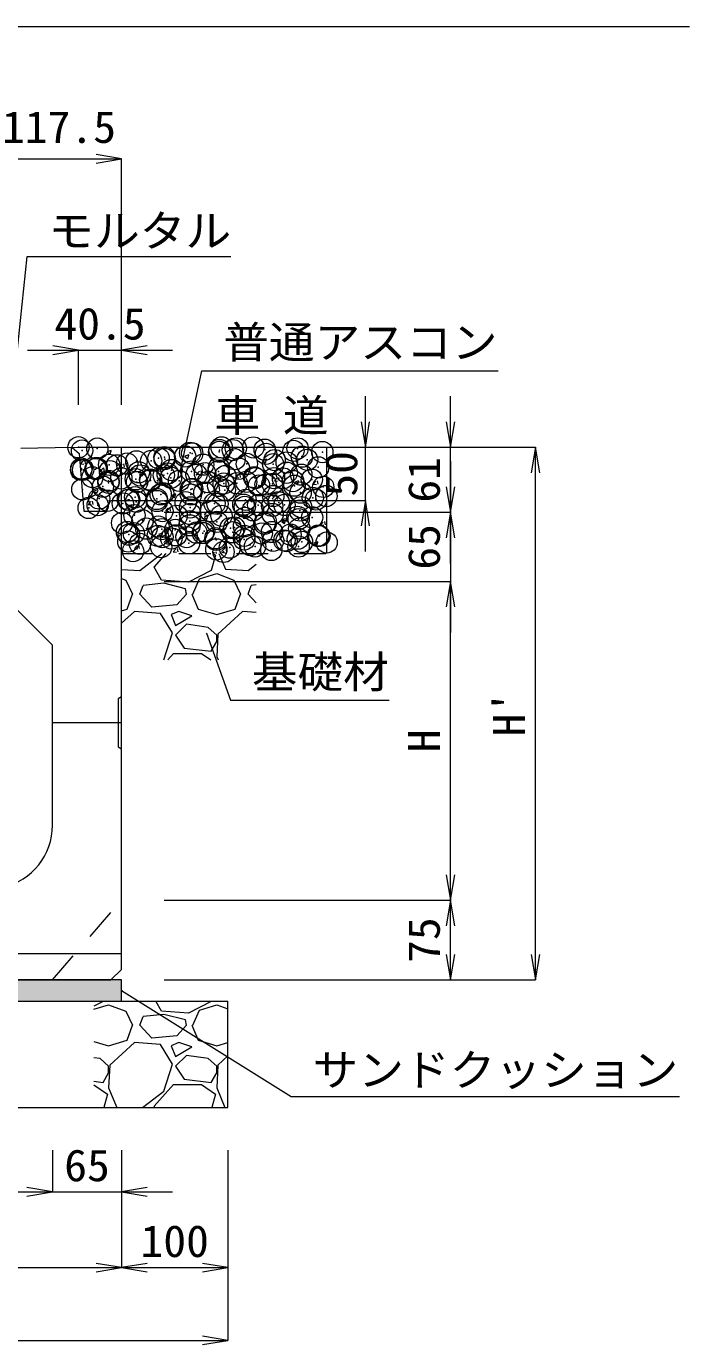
# Model space of a CAD drawing. Units: millimetres at full size. Extents: x 164402 to 209100, y 872507 to 885397.
# Drawn here: x 192906 to 193530, y 875664 to 876905 of the extents above; entities that cross this region are included whole.
import ezdxf
from ezdxf.enums import TextEntityAlignment as Align

# ---------------------------------------------------------------- set-up
doc = ezdxf.new("R2010")
doc.units = ezdxf.units.MM
doc.header["$LTSCALE"] = 40
doc.header["$PDMODE"] = 32
doc.header["$PDSIZE"] = 20
doc.linetypes.add('USER1', pattern=[1.35, 0.75, -0.6])
for name, color, linetype, lineweight in [('0_2', 7, 'Continuous', 13), ('ハッチング', 7, 'Continuous', 5), ('作業エリア', 11, 'Continuous', 13), ('寸法線', 7, 'Continuous', 13), ('本体', 2, 'Continuous', 13), ('補助線', 8, 'Continuous', 13), ('ﾊｯﾁﾝｸﾞ', 7, 'Continuous', 5)]:
    doc.layers.add(name, color=color, linetype=linetype, lineweight=lineweight)
doc.styles.add('ＭＳ 明朝', font='')
doc.styles.get('ＭＳ 明朝').set_extended_font_data('MS Mincho')

# ---------------------------------------------------------------- blocks, each defined once
blk = doc.blocks.new('open_arrow')
at = {"color": 0, "linetype": 'Continuous', "lineweight": -2}
blk.add_lwpolyline([(7.5, 1.25), (0, 0), (7.5, -1.25)], dxfattribs=at)

msp = doc.modelspace()

# ---------------------------------------------------------------- hatches: boundary and pattern name
at = {"layer": 'ハッチング'}
msp.add_hatch(color=8, dxfattribs=at).paths.add_polyline_path([(192565.73, 876007.29), (192565.73, 875987.29), (192995.73, 875987.29), (192995.73, 876007.29)])

# ---------------------------------------------------------------- linework, layer by layer
at = {"layer": '0_2'}
for p, q in [((192949.23, 876508.36), (192955.23, 876508.48)), ((192955.23, 876508.48), (193225.23, 876508.48))]:
    msp.add_line(p, q, dxfattribs=at)
at = {"layer": '0_2', "linetype": 'USER1', "lineweight": 5}
for p, q in [((192995.73, 876458.48), (193188.73, 876458.48)), ((192995.73, 876408.48), (193188.73, 876408.48))]:
    msp.add_line(p, q, dxfattribs=at)
at = {"layer": '0_2', "lineweight": 20}
for p, q in [((192465.73, 875987.29), (193095.73, 875987.29)), ((193095.73, 875887.29), (193095.73, 875987.29)), ((192465.73, 875887.29), (193095.73, 875887.29))]:
    msp.add_line(p, q, dxfattribs=at)
at = {"layer": '0_2'}
msp.add_lwpolyline([(192565.73, 875987.29), (192995.73, 875987.29), (192995.73, 876007.29), (192565.73, 876007.29)], close=True, dxfattribs=at)
at = {"layer": 'ハッチング'}
for p, q in [((193186.5, 876508.48), (193188.73, 876508.13)), ((192957.33, 876492.82), (192959.78, 876495.73)), ((192961.98, 876492.83), (192961.39, 876496.02)), ((192982.38, 876503.79), (192984.9, 876502.09)), ((192982.67, 876504.44), (192986.23, 876505.8)), ((192984.98, 876502.06), (192986.01, 876505.13)), ((193055.38, 876499.72), (193057.91, 876498.02)), ((193055.67, 876500.37), (193059.23, 876501.73)), ((193057.98, 876497.99), (193059.01, 876501.06)), ((193128.39, 876495.66), (193130.92, 876493.95)), ((193128.68, 876496.3), (193132.24, 876497.66)), ((193130.99, 876493.93), (193132.02, 876497)), ((192957.33, 876492.8), (192960.37, 876492.54)), ((192974.68, 876485.11), (192978.64, 876489.23)), ((192975, 876484.43), (192979.52, 876483.73)), ((192979.63, 876484.45), (192979.07, 876489.28)), ((192993.77, 876489.63), (192996.22, 876492.55)), ((192993.77, 876489.61), (192996.8, 876489.35)), ((192998.42, 876489.64), (192997.83, 876492.83)), ((193012.7, 876483.34), (193015.23, 876481.64)), ((193012.99, 876483.98), (193016.55, 876485.35)), ((193015.3, 876481.61), (193016.33, 876484.68)), ((193030.2, 876486.44), (193032.65, 876489.36)), ((193030.2, 876486.43), (193033.24, 876486.16)), ((193034.85, 876486.46), (193034.26, 876489.64)), ((193066.64, 876483.25), (193069.09, 876486.17)), ((193066.64, 876483.24), (193069.68, 876482.97)), ((193071.29, 876483.27), (193070.7, 876486.45)), ((193103.08, 876480.06), (193105.53, 876482.98)), ((193107.73, 876480.08), (193107.14, 876483.27)), ((193028.9, 876476.7), (193032.86, 876480.82)), ((193029.22, 876476.02), (193033.74, 876475.32)), ((193033.85, 876476.05), (193033.29, 876480.87)), ((193083.12, 876468.29), (193087.07, 876472.41)), ((193085.71, 876479.27), (193088.23, 876477.57)), ((193086, 876479.91), (193089.55, 876481.28)), ((193088.07, 876467.64), (193087.5, 876472.46)), ((193088.31, 876477.54), (193089.34, 876480.61)), ((193103.08, 876480.05), (193106.11, 876479.78)), ((193139.51, 876476.86), (193142.55, 876476.6)), ((193139.52, 876476.88), (193141.96, 876479.79)), ((193144.16, 876476.89), (193143.57, 876480.08)), ((193158.71, 876475.2), (193161.24, 876473.5)), ((193159, 876475.85), (193162.56, 876477.21)), ((193161.31, 876473.47), (193162.34, 876476.54)), ((193175.95, 876473.69), (193178.4, 876476.61)), ((193175.95, 876473.67), (193178.99, 876473.41)), ((193180.6, 876473.71), (193180.01, 876476.89)), ((192970.02, 876466.96), (192972.54, 876465.25)), ((192970.31, 876467.6), (192973.86, 876468.96)), ((192972.62, 876465.23), (192973.65, 876468.29)), ((193043.02, 876462.89), (193045.55, 876461.18)), ((193043.31, 876463.53), (193046.87, 876464.9)), ((193045.62, 876461.16), (193046.65, 876464.23)), ((193083.44, 876467.61), (193087.95, 876466.91)), ((193116.03, 876458.82), (193116.54, 876458.48)), ((193116.32, 876459.46), (193119.88, 876460.83)), ((193116.54, 876458.48), (193118.56, 876457.11)), ((193118.63, 876457.09), (193119.1, 876458.48)), ((193119.1, 876458.48), (193119.66, 876460.16)), ((193137.33, 876459.88), (193141.29, 876464)), ((193137.65, 876459.2), (193142.17, 876458.5)), ((193142.28, 876459.23), (193141.72, 876464.05)), ((192964.38, 876454.6), (192966.83, 876457.52)), ((192964.38, 876454.59), (192967.41, 876454.32)), ((192969.03, 876454.62), (192968.44, 876457.81)), ((193000.34, 876446.5), (193002.87, 876444.8)), ((193000.63, 876447.15), (193004.19, 876448.51)), ((193000.82, 876451.42), (193003.27, 876454.33)), ((193000.82, 876451.4), (193003.85, 876451.14)), ((193002.94, 876444.77), (193003.97, 876447.84)), ((193005.46, 876451.43), (193004.88, 876454.62)), ((193037.25, 876448.23), (193039.7, 876451.15)), ((193037.25, 876448.21), (193040.29, 876447.95)), ((193041.9, 876448.25), (193041.31, 876451.43)), ((193073.69, 876445.04), (193076.14, 876447.96)), ((193078.34, 876445.06), (193077.75, 876448.24)), ((193073.35, 876442.43), (193075.87, 876440.73)), ((193073.64, 876443.08), (193077.19, 876444.44)), ((193073.69, 876445.03), (193076.73, 876444.76)), ((193075.95, 876440.7), (193076.98, 876443.77)), ((193110.13, 876441.85), (193112.58, 876444.77)), ((193110.13, 876441.84), (193113.16, 876441.57)), ((193114.77, 876441.87), (193114.19, 876445.05)), ((193146.35, 876438.37), (193148.88, 876436.66)), ((193146.56, 876438.66), (193149.01, 876441.58)), ((193146.56, 876438.65), (193149.6, 876438.38)), ((193146.64, 876439.01), (193150.2, 876440.37)), ((193148.95, 876436.64), (193149.98, 876439.7)), ((193151.21, 876438.68), (193150.62, 876441.87)), ((193183, 876435.48), (193185.45, 876438.4)), ((193183, 876435.46), (193186.04, 876435.2)), ((193187.65, 876435.49), (193187.06, 876438.68)), ((193030.66, 876426.05), (193033.19, 876424.34)), ((193030.95, 876426.69), (193034.51, 876428.06)), ((193033.26, 876424.32), (193034.29, 876427.39)), ((193035.63, 876418.8), (193039.59, 876422.93)), ((193040.59, 876418.15), (193040.02, 876422.98)), ((193103.67, 876421.98), (193106.19, 876420.28)), ((193103.96, 876422.62), (193107.52, 876423.99)), ((193106.27, 876420.25), (193107.3, 876423.32)), ((193007.86, 876413.19), (193010.9, 876412.92)), ((193007.87, 876413.2), (193010.31, 876416.12)), ((193012.51, 876413.22), (193011.92, 876416.41)), ((193013.07, 876392.71), (193033.48, 876408.48)), ((193026.28, 876395.76), (193037.73, 876408.48)), ((193035.95, 876418.13), (193040.47, 876417.42)), ((193044.3, 876410.02), (193046.75, 876412.94)), ((193044.3, 876410), (193047.34, 876409.74)), ((193048.95, 876410.03), (193048.36, 876413.22)), ((193081.97, 876408.48), (193084.19, 876406.93)), ((193082.12, 876408.48), (193083.19, 876409.75)), ((193085.09, 876408.48), (193084.8, 876410.03)), ((193087.13, 876408.48), (193093.34, 876393.72)), ((193089.85, 876410.39), (193093.81, 876414.52)), ((193090.17, 876409.72), (193094.69, 876409.02)), ((193094.8, 876409.74), (193094.24, 876414.57)), ((193176.67, 876417.91), (193179.2, 876416.21)), ((193176.97, 876418.56), (193180.52, 876419.92)), ((193179.28, 876416.18), (193180.31, 876419.25)), ((193084.19, 876406.93), (193080.13, 876392.71)), ((193114.67, 876392.71), (193122.18, 876398.51)), ((192995.73, 876393.53), (193013.07, 876392.71)), ((192995.73, 876385.12), (192999.87, 876383.56)), ((193033.39, 876383.56), (193026.28, 876395.76)), ((193080.13, 876392.71), (193058.79, 876381.53)), ((193062.86, 876370.36), (193068.95, 876384.58)), ((193068.95, 876384.58), (193085.21, 876389.66)), ((193085.21, 876389.66), (193101.47, 876383.56)), ((193093.34, 876393.72), (193114.67, 876392.71)), ((192999.87, 876383.56), (193005.96, 876370.36)), ((193013.07, 876370.36), (193016.12, 876378.48)), ((193035.43, 876380.52), (193016.12, 876378.48)), ((193058.79, 876381.53), (193033.39, 876383.56)), ((193055.75, 876375.44), (193035.43, 876380.52)), ((193056.76, 876370.36), (193055.75, 876375.44)), ((193101.47, 876383.56), (193107.56, 876370.36)), ((193114.67, 876370.36), (193117.72, 876378.48)), ((193122.18, 876378.95), (193117.72, 876378.48)), ((193000.88, 876356.13), (193005.96, 876370.36)), ((193024.25, 876358.16), (193013.07, 876370.36)), ((193047.62, 876360.2), (193024.25, 876358.16)), ((193056.76, 876370.36), (193047.62, 876360.2)), ((193061.84, 876370.36), (193067.94, 876356.13)), ((193102.48, 876356.13), (193107.56, 876370.36)), ((193122.18, 876362.17), (193114.67, 876370.36)), ((192995.73, 876354.62), (193000.88, 876356.13)), ((193007.99, 876354.1), (192995.73, 876342.9)), ((193032.38, 876352.07), (193007.99, 876354.1)), ((193043.55, 876333.78), (193032.38, 876352.07)), ((193049.65, 876354.1), (193042.54, 876351.05)), ((193042.54, 876351.05), (193046.6, 876340.89)), ((193046.6, 876340.89), (193061.84, 876350.04)), ((193061.84, 876350.04), (193049.65, 876354.1)), ((193067.94, 876356.13), (193085.21, 876351.05)), ((193085.21, 876351.05), (193102.48, 876356.13)), ((193109.59, 876354.1), (193086.23, 876332.76)), ((193122.18, 876353.05), (193109.59, 876354.1)), ((193056.76, 876341.91), (193046.6, 876331.75)), ((193077.08, 876338.86), (193056.76, 876341.91)), ((193085.21, 876331.75), (193077.08, 876338.86)), ((193035.45, 876308.47), (193043.55, 876333.78)), ((193046.6, 876331.75), (193054.73, 876319.56)), ((193080.13, 876316.51), (193085.21, 876325.65)), ((193086.23, 876332.76), (193085.21, 876311.43)), ((193085.21, 876325.65), (193085.21, 876331.75)), ((193039.16, 876308.47), (193044.57, 876314.48)), ((193044.57, 876314.48), (193070.99, 876314.48)), ((193054.73, 876319.56), (193080.13, 876316.51)), ((193070.99, 876314.48), (193079.67, 876308.47)), ((193085.21, 876311.43), (193086.46, 876308.47))]:
    msp.add_line(p, q, dxfattribs=at)
for p in [(192958.59, 876505.38), (192972.94, 876507.32), (193030.6, 876498.22), (193036.1, 876499.1), (193055.57, 876499.92), (193060.23, 876503.31), (193062.18, 876502.68), (193087.66, 876504.15), (193087.84, 876505.93), (193089.86, 876508.4), (193100.37, 876505.82), (193103.21, 876507.42), (193119.61, 876508.36), (193130.33, 876506.28), (193131.65, 876502.33), (193157.45, 876505.13), (193161.28, 876507.41), (193165.35, 876499.66), (193184.57, 876503.98), (192957.73, 876487.19), (192957.97, 876488.47), (192959.58, 876487.29), (192971.35, 876488.05), (192972.29, 876488.96), (192984.05, 876492.04), (192984.85, 876486.05), (192991.53, 876491.49), (193000.98, 876493.14), (193009.71, 876495.3), (193023.62, 876495.72), (193036.33, 876497.39), (193042.78, 876487.07), (193061.56, 876485.77), (193072.4, 876492.16), (193087.01, 876485.79), (193087.22, 876489.02), (193102.03, 876497.24), (193106.25, 876488.32), (193113.61, 876492.83), (193138.33, 876492.54), (193139.69, 876496.41), (193151.05, 876494.22), (193170.29, 876496.75), (193180.68, 876489.63), (192968.44, 876480.37), (192983.44, 876475.13), (192983.52, 876476.9), (192995.56, 876479.22), (193009.1, 876478.38), (193010.25, 876475.68), (193011.97, 876484.9), (193013.15, 876481.99), (193022.68, 876478.08), (193022.97, 876477.36), (193035.48, 876482.19), (193039.09, 876483.75), (193042.21, 876479.89), (193049.8, 876476.93), (193066.2, 876482.61), (193074.29, 876484.11), (193076.91, 876475.78), (193091.8, 876474.38), (193093.32, 876481.46), (193104.03, 876474.64), (193112.99, 876475.92), (193120.44, 876480.32), (193121.43, 876479.46), (193131.15, 876473.49), (193137.68, 876474.18), (193139.07, 876479.5), (193147.56, 876479.17), (193151.05, 876484.55), (193156.92, 876476.71), (193164.73, 876482.75), (193174.68, 876478.03), (192958.93, 876468.92), (192978.17, 876471.46), (193008.48, 876461.47), (193032.55, 876464.21), (193034.86, 876465.28), (193060.93, 876464.08), (193060.95, 876468.86), (193062.18, 876469.29), (193073.64, 876465.75), (193086.6, 876472.11), (193092.88, 876468.28), (193124.97, 876472.51), (193138.45, 876462.59), (193158.27, 876472.35), (193164.11, 876465.84), (193175.64, 876460.9), (193185.39, 876471.2), (193188.36, 876462.58), (192964.81, 876451.42), (192973.3, 876454.04), (192974.74, 876460.22), (192982.82, 876458.22), (192996.89, 876455.64), (193001.86, 876459.08), (193002.93, 876459.12), (193009.61, 876457.32), (193028.84, 876459.85), (193028.98, 876457.93), (193034.24, 876448.37), (193056.1, 876456.79), (193060.33, 876451.95), (193079.52, 876448.25), (193083.21, 876455.64), (193085.99, 876455.2), (193110.33, 876454.49), (193111.6, 876452.47), (193112.37, 876459.01), (193119.33, 876449.15), (193124.32, 876454.14), (193137.45, 876453.35), (193143.56, 876456.68), (193148.96, 876454.24), (193163.5, 876448.93), (193164.57, 876452.2), (193178.58, 876459.32), (192996.24, 876437.28), (193007.86, 876444.56), (193015.48, 876439.82), (193047.56, 876444.04), (193060.08, 876438.98), (193060.28, 876445.71), (193085.37, 876438.29), (193089.71, 876444.07), (193111.75, 876442.1), (193130.2, 876436.64), (193131.5, 876438), (193137.84, 876445.67), (193161.13, 876443.08), (193162.28, 876440.87), (193175, 876442.54), (193000.83, 876428.81), (193002.68, 876426.3), (193007.24, 876427.65), (193019.09, 876431.97), (193029.8, 876425.15), (193030.45, 876433.9), (193033.63, 876431.46), (193034.2, 876424), (193046.2, 876430.83), (193046.92, 876425.68), (193056.92, 876424), (193059.71, 876435.04), (193066.16, 876428.21), (193072.25, 876427.83), (193073.32, 876429.68), (193098.24, 876432.43), (193100.44, 876428.54), (193101.88, 876432.91), (193110.96, 876434.11), (193111.14, 876425.19), (193127.56, 876427.39), (193137.22, 876428.76), (193154.68, 876426.24), (193162.88, 876432.02), (193180.53, 876425.31), (193180.87, 876425.04), (193181.79, 876425.1), (193002.12, 876419.78), (193013, 876417.66), (193033.01, 876414.55), (193042.63, 876422.74), (193059.09, 876418.13), (193084.03, 876422.86), (193084.75, 876421.38), (193084.88, 876412.4), (193097.59, 876414.07), (193111.15, 876421.71), (193116.83, 876416.61), (193121.28, 876415.14), (193136.6, 876411.85), (193138.27, 876420.57), (193148.91, 876420.83), (193150.9, 876420.22), (193161.63, 876422.5), (193162.26, 876415.1), (193165.39, 876419.42), (193188.65, 876418.91), (193006.62, 876410.74), (193091.65, 876410.05)]:
    msp.add_point(p, dxfattribs=at)
at = {"layer": '作業エリア'}
msp.add_point((192955.23, 876508.48), dxfattribs=at)
at = {"layer": '寸法線'}
for p, q in [((192878.16, 876779.86), (192995.73, 876779.86)), ((192995.73, 876548.48), (192995.73, 876779.86)), ((192907.23, 876599.85), (193043.73, 876599.85)), ((192955.23, 876548.48), (192955.23, 876599.85)), ((192995.73, 876548.48), (192995.73, 876599.85)), ((193225.06, 876410.48), (193225.06, 876556.48)), ((193305.06, 876399.29), (193305.06, 876556.48)), ((192995.23, 876508.48), (193385.06, 876508.48)), ((192995.23, 876508.48), (193305.06, 876508.48)), ((192995.23, 876508.48), (193225.06, 876508.48)), ((193385.06, 876007.29), (193385.06, 876508.48)), ((193305.06, 876495.29), (193305.06, 876334.29)), ((193035.73, 876458.48), (193225.06, 876458.48)), ((193035.73, 876447.29), (193305.06, 876447.29)), ((193035.73, 876447.29), (193305.06, 876447.29)), ((193035.73, 876382.29), (193305.06, 876382.29)), ((193035.73, 876382.29), (193305.06, 876382.29)), ((193305.06, 876082.29), (193305.06, 876382.29)), ((193035.73, 876082.29), (193305.06, 876082.29)), ((193035.73, 876082.29), (193305.06, 876082.29)), ((193305.06, 876007.29), (193305.06, 876082.29)), ((193035.73, 876007.29), (193385.06, 876007.29)), ((193035.73, 876007.29), (193305.06, 876007.29)), ((192930.73, 875847.29), (192930.73, 875807.96)), ((192930.73, 875847.29), (192930.73, 875807.96)), ((192995.73, 875847.29), (192995.73, 875807.96)), ((192995.73, 875847.29), (192995.73, 875736.65)), ((192995.73, 875847.29), (192995.73, 875736.65)), ((193095.73, 875847.29), (193095.73, 875736.65)), ((193095.73, 875847.29), (193095.73, 875668.21)), ((192630.73, 875807.96), (192930.73, 875807.96)), ((192882.73, 875807.96), (193043.73, 875807.96)), ((192565.73, 875736.65), (192995.73, 875736.65)), ((192995.73, 875736.65), (193095.73, 875736.65)), ((192465.73, 875668.21), (193095.73, 875668.21))]:
    msp.add_line(p, q, dxfattribs=at)
at = {"layer": '寸法線', "lineweight": 9}
msp.add_lwpolyline([(192843.11, 876524.86), (192843.11, 876904.51), (193529.97, 876904.51)], dxfattribs=at)
at = {"layer": '寸法線'}
for points in [[(192888.23, 876507.29), (192906.88, 876687.89), (193098.48, 876687.89)], [(193050.77, 876484.97), (193071.31, 876580.48), (193349.99, 876580.48)], [(193075.65, 876333.73), (193098.19, 876270.57), (193247.45, 876270.57)], [(192995.73, 875997.29), (193155.32, 875897.58), (193520.58, 875897.58)]]:
    msp.add_lwpolyline(points, dxfattribs=at)
at = {"layer": '本体'}
for p, q in [((192949.23, 876508.36), (192900.92, 876507.39)), ((192949.23, 876508.36), (192955.73, 876502.5)), ((192955.73, 876502.5), (192960.23, 876448.48)), ((192980.73, 876448.48), (192985.73, 876458.48)), ((192985.73, 876458.48), (192995.73, 876458.48)), ((192995.73, 876017.29), (192995.73, 876458.48)), ((192960.23, 876448.48), (192980.73, 876448.48)), ((192870.73, 876382.29), (192930.73, 876322.29)), ((192930.73, 876152.81), (192930.73, 876322.29)), ((192985.73, 876007.29), (192995.73, 876017.29)), ((192575.73, 876007.29), (192985.73, 876007.29))]:
    msp.add_line(p, q, dxfattribs=at)
at = {"layer": '本体', "lineweight": 9}
for p, q in [((192995.73, 876273.79), (192992.53, 876271.79)), ((192992.53, 876271.79), (192992.53, 876226.79)), ((192992.53, 876226.79), (192995.73, 876224.79)), ((192565.73, 876032.29), (192995.73, 876032.29))]:
    msp.add_line(p, q, dxfattribs=at)
at = {"layer": '本体', "linetype": 'USER1', "lineweight": 9}
msp.add_line((192930.73, 876007.29), (192995.73, 876082.29), dxfattribs=at)
at = {"layer": '本体'}
msp.add_arc((192870.73, 876152.81), 60, 283.34236, 0, dxfattribs=at)
at = {"layer": '補助線'}
for p, q in [((192995.73, 876458.48), (192995.73, 876508.48)), ((193188.73, 876408.48), (193188.73, 876508.48)), ((192995.73, 876249.29), (192930.73, 876249.29))]:
    msp.add_line(p, q, dxfattribs=at)
at = {"layer": 'ﾊｯﾁﾝｸﾞ'}
for p, q in [((192978.53, 875987.12), (192969.73, 875982.51)), ((192978.58, 875987.29), (192978.53, 875987.12)), ((193009.55, 875987.29), (193013.07, 875987.12)), ((193013.07, 875987.12), (193013.29, 875987.29)), ((193033.39, 875977.97), (193027.96, 875987.29)), ((193080.13, 875987.12), (193058.79, 875975.94)), ((193080.18, 875987.29), (193080.13, 875987.12)), ((192969.73, 875979.73), (192983.61, 875984.07)), ((192983.61, 875984.07), (192999.86, 875977.97)), ((192999.86, 875977.97), (193005.96, 875964.77)), ((193035.42, 875974.93), (193016.12, 875972.89)), ((193058.79, 875975.94), (193033.39, 875977.97)), ((193055.74, 875969.85), (193035.42, 875974.93)), ((193062.86, 875964.77), (193068.95, 875978.99)), ((193068.95, 875978.99), (193085.21, 875984.07)), ((193085.21, 875984.07), (193095.73, 875980.12)), ((193000.88, 875950.54), (193005.96, 875964.77)), ((193013.07, 875964.77), (193016.12, 875972.89)), ((193024.25, 875952.57), (193013.07, 875964.77)), ((193056.76, 875964.77), (193047.62, 875954.61)), ((193056.76, 875964.77), (193055.74, 875969.85)), ((193061.84, 875964.77), (193067.94, 875950.54)), ((192969.73, 875949.54), (192983.61, 875945.46)), ((192983.61, 875945.46), (193000.88, 875950.54)), ((193047.62, 875954.61), (193024.25, 875952.57)), ((193067.94, 875950.54), (193085.21, 875945.46)), ((193007.99, 875948.51), (192984.62, 875927.17)), ((193032.38, 875946.48), (193007.99, 875948.51)), ((193043.55, 875928.19), (193032.38, 875946.48)), ((193049.65, 875948.51), (193042.54, 875945.46)), ((193042.54, 875945.46), (193046.6, 875935.3)), ((193046.6, 875935.3), (193061.84, 875944.45)), ((193061.84, 875944.45), (193049.65, 875948.51)), ((193085.21, 875945.46), (193095.73, 875948.56)), ((192975.48, 875933.27), (192969.73, 875934.13)), ((192983.61, 875926.16), (192975.48, 875933.27)), ((192984.62, 875927.17), (192983.61, 875905.84)), ((192983.61, 875920.06), (192983.61, 875926.16)), ((193035.42, 875902.79), (193043.55, 875928.19)), ((193056.76, 875936.32), (193046.6, 875926.16)), ((193046.6, 875926.16), (193054.73, 875913.97)), ((193077.08, 875933.27), (193056.76, 875936.32)), ((193085.21, 875926.16), (193077.08, 875933.27)), ((193086.22, 875927.17), (193085.21, 875905.84)), ((193085.21, 875920.06), (193085.21, 875926.16)), ((193095.73, 875935.85), (193086.22, 875927.17)), ((192978.53, 875910.92), (192983.61, 875920.06)), ((193054.73, 875913.97), (193080.13, 875910.92)), ((193080.13, 875910.92), (193085.21, 875920.06)), ((192969.73, 875911.97), (192978.53, 875910.92)), ((192969.73, 875908.65), (192982.59, 875899.74)), ((192983.61, 875905.84), (192991.42, 875887.29)), ((193015.36, 875887.29), (193035.42, 875902.79)), ((193026.28, 875888.57), (193044.57, 875908.89)), ((193044.57, 875908.89), (193070.98, 875908.89)), ((193070.98, 875908.89), (193084.19, 875899.74)), ((193085.21, 875905.84), (193093.02, 875887.29)), ((192982.59, 875899.74), (192979.03, 875887.29)), ((193027.03, 875887.29), (193026.28, 875888.57)), ((193084.19, 875899.74), (193080.63, 875887.29))]:
    msp.add_line(p, q, dxfattribs=at)

# ---------------------------------------------------------------- block references
at = {"layer": '寸法線'}
for p, xscale, yscale, rotation in [((192995.73, 876779.86), 3.2, 3.2, 180), ((192955.23, 876599.85), 3.2, 3.2, 180), ((193225.06, 876508.48), 3.2, 3.2, 90), ((193305.06, 876508.48), 3.2, 3.2, 90), ((193385.06, 876508.48), 3.2, 3.2, 270), ((193050.77, 876484.97), 0.16, 0.16, 77.9), ((193305.06, 876447.29), 3.2, 3.2, 90), ((193225.06, 876458.48), 3.2, 3.2, 270), ((193305.06, 876447.29), 3.2, 3.2, 270), ((193305.06, 876382.29), 3.2, 3.2, 270), ((193305.06, 876382.29), 3.2, 3.2, 270), ((193075.65, 876333.73), 0.16, 0.16, 289.6), ((193305.06, 876082.29), 3.2, 3.2, 90), ((193305.06, 876082.29), 3.2, 3.2, 270), ((193305.06, 876007.29), 3.2, 3.2, 90), ((193385.06, 876007.29), 3.2, 3.2, 90), ((192995.73, 875997.29), 0.16, 0.16, 328), ((192930.73, 875807.96), 3.2, 3.2, 180), ((192930.73, 875807.96), 3.2, 3.2, 180), ((192995.73, 875736.65), 3.2, 3.2, 180), ((193095.73, 875736.65), 3.2, 3.2, 180), ((193095.73, 875668.21), 3.2, 3.2, 180)]:
    msp.add_blockref('open_arrow', p, dxfattribs=dict(at, xscale=xscale, yscale=yscale, rotation=rotation))
at = {"layer": '寸法線', "xscale": 3.2, "yscale": 3.2}
for p in [(192995.73, 876599.85), (192995.73, 875807.96), (192995.73, 875736.65)]:
    msp.add_blockref('open_arrow', p, dxfattribs=at)

# ---------------------------------------------------------------- texts
at = {"layer": '0_2', "style": 'ＭＳ 明朝', "width": 1.05}
msp.add_text('車 道', height=30.02, dxfattribs=at).set_placement((193083.05, 876514.39), align=Align.BOTTOM_LEFT)
at = {"layer": '寸法線', "style": 'ＭＳ 明朝', "width": 1.05}
for s, p in [('117.5', (192936.95, 876809.86)), ('40.5', (192975.48, 876624.85)), ('65', (192963.23, 875832.96)), ('100', (193045.73, 875761.65))]:
    msp.add_text(s, height=30.02, dxfattribs=at).set_placement(p, align=Align.MIDDLE_CENTER)
for s, p in [('モルタル', (192926.88, 876727.15)), ('普通アスコン', (193091.31, 876622.31)), ('基礎材', (193118.19, 876312.05)), ('サンドクッション', (193175.32, 875937.69))]:
    msp.add_text(s, height=30.02, dxfattribs=at).set_placement(p, align=Align.TOP_LEFT)
for s, p in [('50', (193202.43, 876483.48)), ('61', (193280.06, 876477.88)), ('65', (193280.06, 876414.79)), ("H'", (193360.06, 876257.88)), ('H', (193280.06, 876232.29)), ('75', (193280.06, 876044.79))]:
    msp.add_text(s, height=30.02, rotation=90, dxfattribs=at).set_placement(p, align=Align.MIDDLE_CENTER)

doc.saveas('drawing.dxf')
